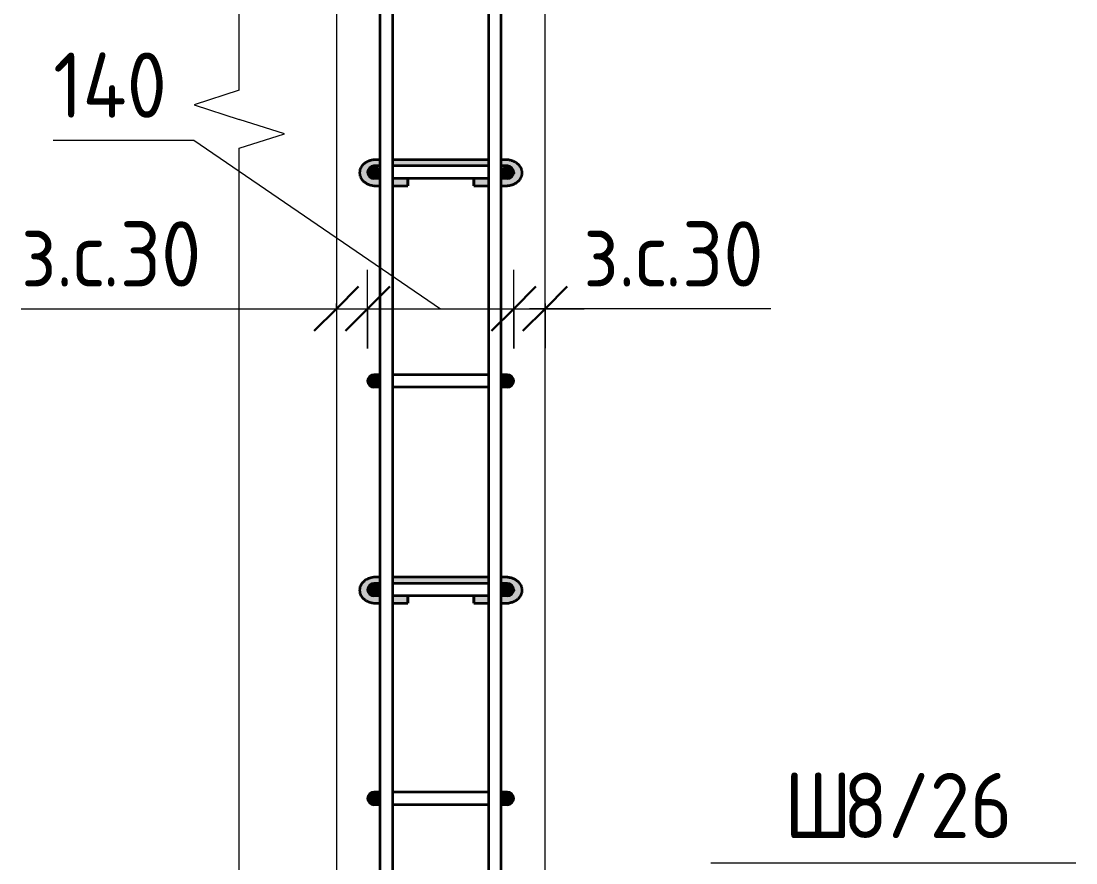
# Model space of a CAD drawing. Header units: millimetres. Extents: x 30199 to 68228, y -5153 to 33546.
# Drawn here: x 59214 to 60225, y 44 to 851 of the extents above; entities that cross this region are included whole.
import ezdxf

# ---------------------------------------------------------------- set-up
doc = ezdxf.new("R2010")
doc.units = ezdxf.units.MM
for name, color, linetype, lineweight in [('AA_Dim', 7, 'Continuous', 9), ('AA_Dim-25', 7, 'Continuous', 9), ('AA_Oformlenie', 7, 'Continuous', 9), ('AA_Vinoska', 7, 'Continuous', 9), ('AF_Stena_Опалубка', 253, 'Continuous', 20), ('KR_Armatura', 7, 'Continuous', 20), ('KR_Armatura_Tonkie', 7, 'Continuous', 20)]:
    doc.layers.add(name, color=color, linetype=linetype, lineweight=lineweight)
doc.styles.add('ISOCPEUR_1', font='isocpeur.TTF', dxfattribs={"width": 0.9, "height": 62.5})
doc.dimstyles.new('05_Округл_1мм__прозр_', dxfattribs={"dimscale": 304.8, "dimtxt": 62.672186, "dimasz": 0.139436, "dimexe": 0.123031, "dimexo": 0.082021, "dimgap": 0.008202, "dimtad": 1, "dimdec": 0, "dimdsep": 46, "dimtxsty": 'ISOCPEUR_1', "dimblk1": 'OBLIQUE', "dimblk2": 'OBLIQUE', "dimsah": 1, "dimcen": 0.09, "dimdle": 0.123031, "dimazin": 0, "dimtfac": 1, "dimtdec": 4, "dimtix": 1, "dimtmove": 1, "dimatfit": 3, "dimfxl": 1, "dimtvp": 1, "dimtolj": 1, "dimtzin": 0, "dimlwd": 18, "dimlwe": 18, "dimarcsym": 2})

# ---------------------------------------------------------------- blocks, each defined once
blk = doc.blocks.new('261_Шпилька массив _НесАрм_РабПлоск_ - 8 А240-V13-1-1 Армирование')
at = {"layer": 'KR_Armatura_Tonkie', "lineweight": 35}
for points in [[(-32746.9, 694.2), (-32746.9, 700), (-32749.2, 700.3), (-32749.2, 701.6), (-32750.6, 701.9), (-32750.8, 700.2), (-32753.1, 701.5), (-32754.1, 702.6), (-32754.5, 703.2), (-32755.2, 705.5), (-32755.1, 706.7), (-32754.7, 708.3), (-32753.8, 709.8), (-32752.7, 710.8), (-32751.6, 711.4), (-32750.1, 711.9), (-32748, 712), (-32746.9, 712), (-32746.9, 718), (-32753, 717), (-32755.8, 715.7), (-32759.4, 712.6), (-32761.7, 709.8), (-32762.9, 705.5), (-32761.7, 701.2), (-32758.2, 697.5), (-32752.8, 695), (-32750.1, 694.6)], [(-32623.1, 694.2), (-32616.9, 695.1), (-32611.7, 697.5), (-32608.3, 701.2), (-32607.1, 705.5), (-32608.3, 709.8), (-32610.7, 713.4), (-32615.6, 716.5), (-32623.1, 717.9), (-32623, 712), (-32619.5, 711.8), (-32617.9, 711), (-32616.3, 709.5), (-32615.6, 708.2), (-32615.3, 707.5), (-32615.2, 705.1), (-32615.6, 703.8), (-32616.3, 702.4), (-32617.6, 701.2), (-32618.1, 700.8), (-32619.5, 700.2), (-32619.8, 701.8), (-32621.1, 701.5), (-32621.1, 700), (-32623.1, 699.8), (-32623.1, 695)], [(-32746.9, 294.2), (-32746.9, 300), (-32749.2, 300.3), (-32749.2, 301.6), (-32750.6, 301.9), (-32750.8, 300.2), (-32753.1, 301.5), (-32754.1, 302.6), (-32754.5, 303.2), (-32755.2, 305.5), (-32755.1, 306.7), (-32754.6, 308.5), (-32753.8, 309.8), (-32752.7, 310.8), (-32751.6, 311.4), (-32750.1, 311.9), (-32748, 312), (-32746.9, 312), (-32746.9, 318), (-32753, 317), (-32755.8, 315.7), (-32759.4, 312.6), (-32761.7, 309.8), (-32762.9, 305.5), (-32761.7, 301.2), (-32758.2, 297.5), (-32752.8, 295), (-32750.1, 294.6)], [(-32623.1, 294.2), (-32616.9, 295.1), (-32611.7, 297.5), (-32608.3, 301.2), (-32607.1, 305.5), (-32608.3, 309.8), (-32610.7, 313.4), (-32615.6, 316.5), (-32623.1, 317.9), (-32623, 312), (-32619.5, 311.8), (-32617.9, 311), (-32616.3, 309.5), (-32615.6, 308.2), (-32615.3, 307.6), (-32615.2, 305.1), (-32615.6, 303.8), (-32616.3, 302.4), (-32617.6, 301.2), (-32618.1, 300.8), (-32619.5, 300.2), (-32619.8, 301.8), (-32621.1, 301.5), (-32621.1, 300), (-32623.1, 299.8), (-32623.1, 295)]]:
    blk.add_hatch(color=256, dxfattribs=at).paths.add_polyline_path(points)
h = blk.add_hatch(color=256, dxfattribs=at)
h.paths.add_polyline_path([(-32731.1, 712), (-32639.1, 712.1), (-32639.1, 718), (-32731.1, 717.8), (-32731.1, 712.8)])
h.paths.add_polyline_path([(-32623.1, 712), (-32623.1, 718), (-32627.1, 717.9), (-32627.1, 712), (-32623.1, 712)])
h.paths.add_polyline_path([(-32746.9, 712), (-32743.1, 712), (-32743.1, 718), (-32746.9, 717.9), (-32746.9, 713)])
h = blk.add_hatch(color=256, dxfattribs=at)
h.paths.add_polyline_path([(-32746.9, 693), (-32746.9, 694.2), (-32753, 695.1), (-32758.2, 697.5), (-32758.9, 697.9), (-32754.4, 694.7), (-32753, 694), (-32750.1, 693.5)])
h.paths.add_polyline_path([(-32749.6, 709.4), (-32749.2, 709.5), (-32749.5, 710.1), (-32749.6, 709.4)])
h = blk.add_hatch(color=256, dxfattribs=at)
h.paths.add_polyline_path([(-32623.1, 693), (-32615.5, 694.5), (-32610.7, 697.6), (-32608.3, 701.2), (-32611.7, 697.5), (-32617.2, 695), (-32623.1, 694.2), (-32623.1, 693.2)])
h.paths.add_polyline_path([(-32620.7, 709.3), (-32621.1, 710.4), (-32621.1, 709.4)])
h = blk.add_hatch(color=256, dxfattribs=at)
h.paths.add_polyline_path([(-32731.1, 694.2), (-32716.6, 694.2), (-32716.6, 700), (-32731.1, 699.8), (-32731.1, 694.6)])
h.paths.add_polyline_path([(-32743.1, 694.2), (-32743.2, 700), (-32746.9, 699.8), (-32746.9, 694.2)])
h = blk.add_hatch(color=256, dxfattribs=at)
h.paths.add_polyline_path([(-32639.1, 694.2), (-32639.1, 700), (-32653.4, 699.8), (-32653.4, 694.2)])
h.paths.add_polyline_path([(-32623.1, 694.2), (-32623.1, 700), (-32627.1, 699.7), (-32627.1, 694.2)])
h = blk.add_hatch(color=256, dxfattribs=at)
h.paths.add_polyline_path([(-32731.1, 693), (-32716.6, 693.2), (-32716.6, 694.2), (-32731.1, 694.2), (-32731.1, 693.1)])
h.paths.add_polyline_path([(-32743.1, 693), (-32743.1, 694.2), (-32746.9, 694.2), (-32746.9, 693)])
h = blk.add_hatch(color=256, dxfattribs=at)
h.paths.add_polyline_path([(-32627.1, 693), (-32623.1, 693.2), (-32623.1, 694.2), (-32627.1, 694.1), (-32627.1, 693.1)])
h.paths.add_polyline_path([(-32639.1, 693), (-32639.1, 694.2), (-32653.4, 694.2), (-32653.4, 693)])
h = blk.add_hatch(color=256, dxfattribs=at)
h.paths.add_polyline_path([(-32666, 312), (-32639.1, 312.1), (-32639.1, 318), (-32731.1, 317.8), (-32731.1, 312), (-32699.6, 312)])
h.paths.add_polyline_path([(-32746.9, 312), (-32743.1, 312), (-32743.1, 318), (-32746.9, 317.9), (-32746.9, 313)])
h.paths.add_polyline_path([(-32623.1, 312), (-32623.1, 318), (-32627.1, 317.9), (-32627.1, 312), (-32623.1, 312)])
h = blk.add_hatch(color=256, dxfattribs=at)
h.paths.add_polyline_path([(-32746.9, 293), (-32746.9, 294.2), (-32753, 295.1), (-32758.2, 297.5), (-32758.9, 297.9), (-32754.4, 294.7), (-32753, 294), (-32750.3, 293.6)])
h.paths.add_polyline_path([(-32749.6, 309.4), (-32749.2, 309.5), (-32749.5, 310.1), (-32749.6, 309.4)])
h = blk.add_hatch(color=256, dxfattribs=at)
h.paths.add_polyline_path([(-32623.1, 293), (-32615.5, 294.5), (-32610.7, 297.6), (-32608.3, 301.2), (-32611.7, 297.5), (-32616.9, 295.1), (-32623.1, 294.2), (-32623.1, 293.2)])
h.paths.add_polyline_path([(-32620.7, 309.3), (-32621.1, 310.4), (-32621.1, 309.4)])
h = blk.add_hatch(color=256, dxfattribs=at)
h.paths.add_polyline_path([(-32716.6, 294.2), (-32716.6, 300), (-32731.1, 299.8), (-32731.1, 294.2)])
h.paths.add_polyline_path([(-32746.9, 294.2), (-32743.1, 294.3), (-32743.2, 300), (-32746.9, 299.8), (-32746.9, 295)])
h = blk.add_hatch(color=256, dxfattribs=at)
h.paths.add_polyline_path([(-32746.9, 293), (-32743.1, 293.2), (-32743.1, 294.2), (-32746.9, 294.2), (-32746.9, 293.2)])
h.paths.add_polyline_path([(-32716.6, 293), (-32716.6, 294.2), (-32731.1, 294.2), (-32731.1, 293)])
h = blk.add_hatch(color=256, dxfattribs=at)
h.paths.add_polyline_path([(-32623.1, 294.2), (-32623.1, 300), (-32627.1, 299.7), (-32627.1, 294.2)])
h.paths.add_polyline_path([(-32653.4, 294.2), (-32639.1, 294.2), (-32639.1, 300), (-32653.4, 299.8), (-32653.4, 295)])
h = blk.add_hatch(color=256, dxfattribs=at)
h.paths.add_polyline_path([(-32639.1, 293), (-32639.1, 294.2), (-32653.4, 294.2), (-32653.4, 293)])
h.paths.add_polyline_path([(-32623.1, 293), (-32623.1, 294.2), (-32627.1, 294.1), (-32627.1, 293)])
for p, q in [((-32743.1, 718), (-32746.9, 718)), ((-32639.1, 718), (-32731.1, 718)), ((-32623.1, 718), (-32627.1, 718)), ((-32749.5, 709.7), (-32749.2, 709.8)), ((-32716.6, 699.8), (-32716.6, 694.2)), ((-32716.6, 693.2), (-32716.6, 699.8)), ((-32653.4, 699.8), (-32653.4, 693.2)), ((-32653.4, 694.2), (-32653.4, 699.8)), ((-32746.9, 693), (-32743.1, 693)), ((-32731.1, 693), (-32716.6, 693)), ((-32716.6, 694.2), (-32716.6, 693)), ((-32653.4, 693), (-32653.4, 694.2)), ((-32653.4, 693), (-32639.1, 693)), ((-32627.1, 693), (-32623.1, 693)), ((-32743.1, 318), (-32746.9, 318)), ((-32639.1, 318), (-32731.1, 318)), ((-32623.1, 318), (-32627.1, 318)), ((-32749.5, 309.7), (-32749.2, 309.8)), ((-32716.6, 299.8), (-32716.6, 294.2)), ((-32716.6, 293.7), (-32716.6, 299.8)), ((-32716.6, 294.2), (-32716.6, 293)), ((-32716.6, 293.2), (-32716.6, 293.6)), ((-32653.4, 299.8), (-32653.4, 293.7)), ((-32653.4, 294.2), (-32653.4, 299.8)), ((-32653.4, 293), (-32653.4, 294.2)), ((-32653.4, 293.6), (-32653.4, 293.2)), ((-32746.9, 293), (-32743.1, 293)), ((-32731.1, 293), (-32716.6, 293)), ((-32653.4, 293), (-32639.1, 293)), ((-32627.1, 293), (-32623.1, 293))]:
    blk.add_line(p, q, dxfattribs=at)
at = {"layer": 'KR_Armatura_Tonkie', "lineweight": 35, "flags": 128}
for points in [[(-32746.9, 718), (-32747.5, 718), (-32748.1, 718), (-32748.7, 717.9), (-32749.3, 717.9), (-32749.9, 717.8), (-32750.4, 717.7), (-32751, 717.6), (-32751.6, 717.5), (-32752.2, 717.3), (-32752.7, 717.2), (-32753.3, 717), (-32753.8, 716.8), (-32754.4, 716.6), (-32754.9, 716.4), (-32755.4, 716.1), (-32755.9, 715.9), (-32756.4, 715.6), (-32756.9, 715.3), (-32757.4, 715), (-32757.9, 714.7), (-32758.3, 714.3), (-32758.7, 714), (-32759.2, 713.6), (-32759.6, 713.2), (-32760, 712.8), (-32760.3, 712.4), (-32760.7, 711.9), (-32761, 711.5), (-32761.3, 711), (-32761.6, 710.5), (-32761.8, 710), (-32762.1, 709.5), (-32762.3, 709), (-32762.5, 708.4), (-32762.6, 707.9), (-32762.7, 707.3), (-32762.8, 706.8), (-32762.9, 706.2), (-32762.9, 705.7), (-32762.9, 705.5)], [(-32607.1, 705.5), (-32607.1, 706.1), (-32607.1, 706.6), (-32607.2, 707.2), (-32607.3, 707.7), (-32607.5, 708.3), (-32607.6, 708.8), (-32607.8, 709.4), (-32608, 709.9), (-32608.3, 710.4), (-32608.6, 710.9), (-32608.9, 711.3), (-32609.2, 711.8), (-32609.5, 712.2), (-32609.9, 712.7), (-32610.3, 713.1), (-32610.7, 713.5), (-32611.1, 713.9), (-32611.5, 714.2), (-32612, 714.6), (-32612.4, 714.9), (-32612.9, 715.2), (-32613.4, 715.5), (-32613.9, 715.8), (-32614.4, 716), (-32614.9, 716.3), (-32615.5, 716.5), (-32616, 716.7), (-32616.5, 716.9), (-32617.1, 717.1), (-32617.7, 717.3), (-32618.2, 717.4), (-32618.8, 717.5), (-32619.4, 717.7), (-32620, 717.8), (-32620.5, 717.8), (-32621.1, 717.9), (-32621.7, 717.9), (-32622.3, 718), (-32622.9, 718), (-32623.1, 718)], [(-32762.9, 705.5), (-32762.9, 704.9), (-32762.8, 704.4), (-32762.8, 703.8), (-32762.6, 703.3), (-32762.5, 702.7), (-32762.3, 702.2), (-32762.1, 701.7), (-32761.9, 701.1), (-32761.7, 700.6), (-32761.4, 700.1), (-32761.1, 699.7), (-32760.8, 699.2), (-32760.4, 698.8), (-32760.1, 698.3), (-32759.7, 697.9), (-32759.3, 697.5), (-32758.9, 697.2), (-32758.4, 696.8), (-32758, 696.5), (-32757.5, 696.1), (-32757, 695.8), (-32756.6, 695.5), (-32756.1, 695.2), (-32755.6, 695), (-32755, 694.7), (-32754.5, 694.5), (-32754, 694.3), (-32753.4, 694.1), (-32752.9, 693.9), (-32752.3, 693.7), (-32751.7, 693.6), (-32751.2, 693.5), (-32750.6, 693.3), (-32750, 693.3), (-32749.4, 693.2), (-32748.8, 693.1), (-32748.2, 693.1), (-32747.7, 693), (-32747.1, 693), (-32746.9, 693)], [(-32749.4, 701.3), (-32749.8, 701.3), (-32750.1, 701.4), (-32750.4, 701.5)], [(-32623.1, 693), (-32622.5, 693), (-32621.9, 693.1), (-32621.3, 693.1), (-32620.7, 693.2), (-32620.1, 693.2), (-32619.5, 693.3), (-32618.9, 693.4), (-32618.4, 693.6), (-32617.8, 693.7), (-32617.2, 693.9), (-32616.7, 694), (-32616.1, 694.2), (-32615.6, 694.4), (-32615.1, 694.7), (-32614.5, 694.9), (-32614, 695.2), (-32613.5, 695.4), (-32613, 695.7), (-32612.6, 696), (-32612.1, 696.4), (-32611.6, 696.7), (-32611.2, 697.1), (-32610.8, 697.4), (-32610.4, 697.8), (-32610, 698.2), (-32609.6, 698.7), (-32609.3, 699.1), (-32609, 699.5), (-32608.7, 700), (-32608.4, 700.5), (-32608.1, 701), (-32607.9, 701.5), (-32607.7, 702), (-32607.5, 702.6), (-32607.4, 703.1), (-32607.2, 703.7), (-32607.1, 704.2), (-32607.1, 704.8), (-32607.1, 705.4), (-32607.1, 705.5)], [(-32619.8, 701.5), (-32620.1, 701.4), (-32620.4, 701.3), (-32620.8, 701.2), (-32621.1, 701.2)], [(-32615.1, 705.5), (-32615.1, 705.4), (-32615.1, 705.3), (-32615.1, 705.2), (-32615.1, 705), (-32615.1, 704.9), (-32615.2, 704.8)], [(-32615.1, 705.8), (-32615.1, 705.6), (-32615.1, 705.5), (-32615.1, 705.5)], [(-32746.9, 318), (-32747.5, 318), (-32748.1, 318), (-32748.7, 317.9), (-32749.3, 317.9), (-32749.9, 317.8), (-32750.4, 317.7), (-32751, 317.6), (-32751.6, 317.5), (-32752.2, 317.3), (-32752.7, 317.2), (-32753.3, 317), (-32753.8, 316.8), (-32754.4, 316.6), (-32754.9, 316.4), (-32755.4, 316.1), (-32755.9, 315.9), (-32756.4, 315.6), (-32756.9, 315.3), (-32757.4, 315), (-32757.9, 314.7), (-32758.3, 314.3), (-32758.7, 314), (-32759.2, 313.6), (-32759.6, 313.2), (-32760, 312.8), (-32760.3, 312.4), (-32760.7, 311.9), (-32761, 311.5), (-32761.3, 311), (-32761.6, 310.5), (-32761.8, 310), (-32762.1, 309.5), (-32762.3, 309), (-32762.5, 308.4), (-32762.6, 307.9), (-32762.7, 307.3), (-32762.8, 306.8), (-32762.9, 306.2), (-32762.9, 305.7), (-32762.9, 305.5)], [(-32607.1, 305.5), (-32607.1, 306.1), (-32607.1, 306.6), (-32607.2, 307.2), (-32607.3, 307.7), (-32607.5, 308.3), (-32607.6, 308.8), (-32607.8, 309.4), (-32608, 309.9), (-32608.3, 310.4), (-32608.6, 310.9), (-32608.9, 311.3), (-32609.2, 311.8), (-32609.5, 312.2), (-32609.9, 312.7), (-32610.3, 313.1), (-32610.7, 313.5), (-32611.1, 313.9), (-32611.5, 314.2), (-32612, 314.6), (-32612.4, 314.9), (-32612.9, 315.2), (-32613.4, 315.5), (-32613.9, 315.8), (-32614.4, 316), (-32614.9, 316.3), (-32615.5, 316.5), (-32616, 316.7), (-32616.5, 316.9), (-32617.1, 317.1), (-32617.7, 317.3), (-32618.2, 317.4), (-32618.8, 317.5), (-32619.4, 317.7), (-32620, 317.8), (-32620.5, 317.8), (-32621.1, 317.9), (-32621.7, 317.9), (-32622.3, 318), (-32622.9, 318), (-32623.1, 318)], [(-32762.9, 305.5), (-32762.9, 304.9), (-32762.8, 304.4), (-32762.8, 303.8), (-32762.6, 303.3), (-32762.5, 302.7), (-32762.3, 302.2), (-32762.1, 301.7), (-32761.9, 301.1), (-32761.7, 300.6), (-32761.4, 300.1), (-32761.1, 299.7), (-32760.8, 299.2), (-32760.4, 298.8), (-32760.1, 298.3), (-32759.7, 297.9), (-32759.3, 297.5), (-32758.9, 297.2), (-32758.4, 296.8), (-32758, 296.5), (-32757.5, 296.1), (-32757, 295.8), (-32756.6, 295.5), (-32756.1, 295.2), (-32755.6, 295), (-32755, 294.7), (-32754.5, 294.5), (-32754, 294.3), (-32753.4, 294.1), (-32752.9, 293.9), (-32752.3, 293.7), (-32751.7, 293.6), (-32751.2, 293.5), (-32750.6, 293.3), (-32750, 293.3), (-32749.4, 293.2), (-32748.8, 293.1), (-32748.2, 293.1), (-32747.7, 293), (-32747.1, 293), (-32746.9, 293)], [(-32623.1, 293), (-32622.5, 293), (-32621.9, 293.1), (-32621.3, 293.1), (-32620.7, 293.2), (-32620.1, 293.2), (-32619.5, 293.3), (-32618.9, 293.4), (-32618.4, 293.6), (-32617.8, 293.7), (-32617.2, 293.9), (-32616.7, 294), (-32616.1, 294.2), (-32615.6, 294.4), (-32615.1, 294.7), (-32614.5, 294.9), (-32614, 295.2), (-32613.5, 295.4), (-32613, 295.7), (-32612.6, 296), (-32612.1, 296.4), (-32611.6, 296.7), (-32611.2, 297.1), (-32610.8, 297.4), (-32610.4, 297.8), (-32610, 298.2), (-32609.6, 298.7), (-32609.3, 299.1), (-32609, 299.5), (-32608.7, 300), (-32608.4, 300.5), (-32608.1, 301), (-32607.9, 301.5), (-32607.7, 302), (-32607.5, 302.6), (-32607.4, 303.1), (-32607.2, 303.7), (-32607.1, 304.2), (-32607.1, 304.8), (-32607.1, 305.4), (-32607.1, 305.5)], [(-32615.1, 305.5), (-32615.1, 305.4), (-32615.1, 305.3), (-32615.1, 305.2), (-32615.1, 305), (-32615.1, 304.9), (-32615.2, 304.8)], [(-32615.1, 305.8), (-32615.1, 305.6), (-32615.1, 305.5), (-32615.1, 305.5)], [(-32749.4, 301.3), (-32749.8, 301.3), (-32750.1, 301.4), (-32750.4, 301.5)], [(-32619.8, 301.5), (-32620.1, 301.4), (-32620.4, 301.3), (-32620.8, 301.2), (-32621.1, 301.2)]]:
    blk.add_lwpolyline(points, dxfattribs=at)
blk = doc.blocks.new('011_Прямоугольник обрыва _ЭлУзла_ - 011_Прямоугольник обрыва _ЭлУзла_-4150616-1-1 Армирование')
at = {"layer": 'AA_Oformlenie'}
for p, q in [((-32878.2, 784.7), (-32878.2, 2150)), ((-32878.2, -2002.1), (-32878.2, 729.1))]:
    blk.add_line(p, q, dxfattribs=at)
blk = doc.blocks.new('DIMBLOCK69-1-1 Армирование')
at = {"layer": 'AA_Dim-25', "lineweight": 18}
for p, q in [((59545.8, 537), (59545.8, 612.6)), ((59515.9, 580.2), (59515.9, 537.6)), ((59515.9, 575.1), (59515.9, 580.2)), ((59213.6, 575.1), (59418.4, 575.1)), ((59418.4, 575.1), (59530.8, 575.1)), ((59478.4, 575.1), (59545.8, 575.1)), ((59545.8, 575.1), (59545.8, 537))]:
    blk.add_line(p, q, dxfattribs=at)
at = {"layer": 'AA_Dim-25', "lineweight": 30}
for p, q in [((59515.9, 575.1), (59537.2, 596.4)), ((59545.8, 575.1), (59567, 596.4)), ((59515.9, 575.1), (59494.7, 553.9)), ((59545.8, 575.1), (59524.5, 553.9))]:
    blk.add_line(p, q, dxfattribs=at)
at = {"layer": 'AA_Dim-25', "color": 0, "lineweight": 18, "insert": (59213.6, 659), "char_height": 62.5, "width": 215.687, "attachment_point": 1, "line_spacing_factor": 1.135194, "style": 'ISOCPEUR_1'}
blk.add_mtext('з.с.30', dxfattribs=at)
blk = doc.blocks.new('_Oblique')
at = {"color": 0, "linetype": 'ByBlock', "lineweight": -2}
blk.add_line((-0.5, -0.5), (0.5, 0.5), dxfattribs=at)
blk = doc.blocks.new('DIMBLOCK70-1-1 Армирование')
at = {"layer": 'AA_Dim-25', "lineweight": 18}
for p, q in [((59244.4, 736.8), (59379.3, 736.8)), ((59379.3, 736.8), (59615.8, 575.1)), ((59545.8, 537), (59545.8, 612.6)), ((59685.9, 537), (59685.9, 612.6)), ((59545.8, 575.1), (59685.9, 575.1)), ((59545.8, 575.1), (59545.8, 537)), ((59685.9, 575.1), (59685.9, 537))]:
    blk.add_line(p, q, dxfattribs=at)
at = {"layer": 'AA_Dim-25', "lineweight": 30}
for p, q in [((59545.8, 575.1), (59567, 596.4)), ((59685.9, 575.1), (59707.1, 596.4)), ((59545.8, 575.1), (59524.5, 553.9)), ((59685.9, 575.1), (59664.6, 553.9))]:
    blk.add_line(p, q, dxfattribs=at)
at = {"layer": 'AA_Dim-25', "color": 0, "lineweight": 18, "insert": (59244.4, 820.7), "char_height": 62.5, "width": 131.966, "attachment_point": 1, "line_spacing_factor": 1.135194, "style": 'ISOCPEUR_1'}
blk.add_mtext('140', dxfattribs=at)
blk = doc.blocks.new('DIMBLOCK71-1-1 Армирование')
at = {"layer": 'AA_Dim-25', "lineweight": 18}
for p, q in [((59685.9, 537), (59685.9, 612.6)), ((59715.9, 580.2), (59715.9, 537.6)), ((59715.9, 575.1), (59715.9, 580.2)), ((59685.9, 575.1), (59753.4, 575.1)), ((59685.9, 575.1), (59685.9, 537)), ((59727.5, 575.1), (59700.9, 575.1)), ((59932.2, 575.1), (59727.5, 575.1))]:
    blk.add_line(p, q, dxfattribs=at)
at = {"layer": 'AA_Dim-25', "lineweight": 30}
for p, q in [((59685.9, 575.1), (59707.1, 596.4)), ((59715.9, 575.1), (59737.2, 596.4)), ((59685.9, 575.1), (59664.6, 553.9)), ((59715.9, 575.1), (59694.7, 553.9))]:
    blk.add_line(p, q, dxfattribs=at)
at = {"layer": 'AA_Dim-25', "color": 0, "lineweight": 18, "insert": (59752.5, 659), "char_height": 62.5, "width": 215.687, "attachment_point": 1, "line_spacing_factor": 1.135194, "style": 'ISOCPEUR_1'}
blk.add_mtext('з.с.30', dxfattribs=at)
blk = doc.blocks.new('042_М_Арматуры - Диам длина поз _ Комментарий-3662934-1-1 Армирование')
at = {"layer": 'AA_Vinoska'}
blk.add_line((-32051.3, -2790.4), (-31701.3, -2790.4), dxfattribs=at)

msp = doc.modelspace()

# ---------------------------------------------------------------- hatches: boundary and pattern name
at = {"layer": 'KR_Armatura'}
h = msp.add_hatch(color=256, dxfattribs=at)
edge = h.paths.add_edge_path()
edge.add_arc((59551.7551, 706.0002), 6, 0, 360)
for points in [[(59551.7551, 700.0002), (59556.9513, 703.0002), (59556.9513, 709.0002), (59551.7551, 712.0002), (59546.559, 709.0002), (59546.559, 703.0002), (59550.9125, 700.4867)], [(59679.8765, 700.0002), (59685.0726, 703.0002), (59685.0726, 709.0002), (59679.8765, 712.0002), (59674.6803, 709.0002), (59674.6803, 703.0002)], [(59551.7551, 500.0002), (59556.9513, 503.0002), (59556.9513, 509.0002), (59551.7551, 512.0002), (59546.559, 509.0002), (59546.559, 503.0002)], [(59679.8765, 500.0002), (59685.0726, 503.0002), (59685.0726, 509.0002), (59679.8765, 512.0002), (59674.6803, 509.0002), (59674.6803, 503.0002)], [(59551.7551, 300.0002), (59556.9513, 303.0002), (59556.9513, 309.0002), (59551.7551, 312.0002), (59546.559, 309.0002), (59546.559, 303.0002), (59550.9125, 300.4867)], [(59679.8765, 300.0002), (59685.0726, 303.0002), (59685.0726, 309.0002), (59679.8765, 312.0002), (59674.6803, 309.0002), (59674.6803, 303.0002)], [(59551.7551, 100.0002), (59556.9513, 103.0002), (59556.9513, 109.0002), (59551.7551, 112.0002), (59546.559, 109.0002), (59546.559, 103.0002)], [(59679.8765, 100.0002), (59685.0726, 103.0002), (59685.0726, 109.0002), (59679.8765, 112.0002), (59674.6803, 109.0002), (59674.6803, 103.0002)]]:
    msp.add_hatch(color=256, dxfattribs=at).paths.add_polyline_path(points)
h = msp.add_hatch(color=256, dxfattribs=at)
edge = h.paths.add_edge_path()
edge.add_arc((59679.8765, 706.0002), 6, 0, 360)
h = msp.add_hatch(color=256, dxfattribs=at)
edge = h.paths.add_edge_path()
edge.add_arc((59551.7551, 506.0002), 6, 0, 360)
h = msp.add_hatch(color=256, dxfattribs=at)
edge = h.paths.add_edge_path()
edge.add_arc((59679.8765, 506.0002), 6, 0, 360)
h = msp.add_hatch(color=256, dxfattribs=at)
edge = h.paths.add_edge_path()
edge.add_arc((59551.7551, 306.0002), 6, 0, 360)
h = msp.add_hatch(color=256, dxfattribs=at)
edge = h.paths.add_edge_path()
edge.add_arc((59679.8765, 306.0002), 6, 0, 360)
h = msp.add_hatch(color=256, dxfattribs=at)
edge = h.paths.add_edge_path()
edge.add_arc((59551.7551, 106.0002), 6, 0, 360)
h = msp.add_hatch(color=256, dxfattribs=at)
edge = h.paths.add_edge_path()
edge.add_arc((59679.8765, 106.0002), 6, 0, 360)

# ---------------------------------------------------------------- linework, layer by layer
at = {"layer": 'AA_Vinoska'}
for p, q in [((59422.755, 784.7421), (59379.4299, 770.6649)), ((59379.4299, 770.6649), (59422.755, 756.5877)), ((59466.0562, 742.8377), (59422.755, 756.5877)), ((59422.755, 729.0877), (59466.0562, 742.8377))]:
    msp.add_line(p, q, dxfattribs=at)
at = {"layer": 'AF_Stena_Опалубка'}
for p, q in [((59515.9112, 1330), (59515.9112, -2950)), ((59715.9112, -2950), (59715.9112, 1330))]:
    msp.add_line(p, q, dxfattribs=at)
at = {"layer": 'KR_Armatura'}
for p, q in [((59551.7551, 712.0002), (59546.559, 709.0002)), ((59546.559, 709.0002), (59546.559, 703.0002)), ((59556.9513, 709.0002), (59551.7551, 712.0002)), ((59556.9513, 703.0002), (59556.9513, 709.0002)), ((59679.8765, 712.0002), (59674.6803, 709.0002)), ((59674.6803, 709.0002), (59674.6803, 703.0002)), ((59685.0726, 709.0002), (59679.8765, 712.0002)), ((59685.0726, 703.0002), (59685.0726, 709.0002)), ((59546.559, 703.0002), (59550.9125, 700.4867)), ((59550.9125, 700.4867), (59551.7551, 700.0002)), ((59551.7551, 700.0002), (59556.9513, 703.0002)), ((59674.6803, 703.0002), (59679.8765, 700.0002)), ((59679.8765, 700.0002), (59685.0726, 703.0002)), ((59551.7551, 512.0002), (59546.559, 509.0002)), ((59546.559, 509.0002), (59546.559, 503.0002)), ((59556.9513, 509.0002), (59551.7551, 512.0002)), ((59556.9513, 503.0002), (59556.9513, 509.0002)), ((59679.8765, 512.0002), (59674.6803, 509.0002)), ((59674.6803, 509.0002), (59674.6803, 503.0002)), ((59685.0726, 509.0002), (59679.8765, 512.0002)), ((59685.0726, 503.0002), (59685.0726, 509.0002)), ((59546.559, 503.0002), (59551.7551, 500.0002)), ((59551.7551, 500.0002), (59556.9513, 503.0002)), ((59674.6803, 503.0002), (59679.8765, 500.0002)), ((59679.8765, 500.0002), (59685.0726, 503.0002)), ((59551.7551, 312.0002), (59546.559, 309.0002)), ((59546.559, 309.0002), (59546.559, 303.0002)), ((59556.9513, 309.0002), (59551.7551, 312.0002)), ((59556.9513, 303.0002), (59556.9513, 309.0002)), ((59679.8765, 312.0002), (59674.6803, 309.0002)), ((59674.6803, 309.0002), (59674.6803, 303.0002)), ((59685.0726, 309.0002), (59679.8765, 312.0002)), ((59685.0726, 303.0002), (59685.0726, 309.0002)), ((59546.559, 303.0002), (59550.9125, 300.4867)), ((59550.9125, 300.4867), (59551.7551, 300.0002)), ((59551.7551, 300.0002), (59556.9513, 303.0002)), ((59674.6803, 303.0002), (59679.8765, 300.0002)), ((59679.8765, 300.0002), (59685.0726, 303.0002)), ((59551.7551, 112.0002), (59546.559, 109.0002)), ((59556.9513, 109.0002), (59551.7551, 112.0002)), ((59679.8765, 112.0002), (59674.6803, 109.0002)), ((59685.0726, 109.0002), (59679.8765, 112.0002)), ((59546.559, 109.0002), (59546.559, 103.0002)), ((59546.559, 103.0002), (59551.7551, 100.0002)), ((59551.7551, 100.0002), (59556.9513, 103.0002)), ((59556.9513, 103.0002), (59556.9513, 109.0002)), ((59674.6803, 109.0002), (59674.6803, 103.0002)), ((59674.6803, 103.0002), (59679.8765, 100.0002)), ((59679.8765, 100.0002), (59685.0726, 103.0002)), ((59685.0726, 103.0002), (59685.0726, 109.0002))]:
    msp.add_line(p, q, dxfattribs=at)
for centre in [(59551.7551, 706.0002), (59679.8765, 706.0002), (59551.7551, 506.0002), (59679.8765, 506.0002), (59551.7551, 306.0002), (59679.8765, 306.0002), (59551.7551, 106.0002), (59679.8765, 106.0002)]:
    msp.add_circle(centre, 6, dxfattribs=at)
at = {"layer": 'KR_Armatura_Tonkie', "lineweight": 35}
for p, q in [((59557.9112, -2950), (59557.9112, 1322)), ((59569.9112, -2942), (59569.9112, 1322)), ((59569.9112, -2942), (59569.9112, 1322)), ((59661.9112, -2942), (59661.9112, 1322)), ((59661.9112, -2942), (59661.9112, 1322)), ((59673.9112, -2942), (59673.9112, 1322)), ((59557.9112, 712.0002), (59557.9112, 900.0002)), ((59673.9112, 712.0002), (59673.9112, 900.0002)), ((59557.7335, 712.0002), (59551.7551, 712.0002)), ((59558.2179, 712.0002), (59557.7335, 712.0002)), ((59587.7551, 712.0002), (59569.9021, 712.0002)), ((59643.8765, 712.0002), (59587.7551, 712.0002)), ((59661.8765, 712.0002), (59643.8765, 712.0002)), ((59674.0705, 712.0002), (59673.4137, 712.0002)), ((59679.8765, 712.0002), (59674.0705, 712.0002)), ((59557.7335, 700.0002), (59551.7551, 700.0002)), ((59558.2179, 700.0002), (59557.7335, 700.0002)), ((59557.9112, 512.0002), (59557.9112, 700.0002)), ((59587.7551, 700.0002), (59569.9021, 700.0002)), ((59643.8765, 700.0002), (59587.7551, 700.0002)), ((59661.8765, 700.0002), (59643.8765, 700.0002)), ((59674.0705, 700.0002), (59673.4137, 700.0002)), ((59673.9112, 512.0002), (59673.9112, 700.0002)), ((59679.8765, 700.0002), (59674.0705, 700.0002)), ((59557.7335, 512.0002), (59551.7551, 512.0002)), ((59558.2179, 512.0002), (59557.7335, 512.0002)), ((59587.7551, 512.0002), (59569.9021, 512.0002)), ((59643.8765, 512.0002), (59587.7551, 512.0002)), ((59661.8765, 512.0002), (59643.8765, 512.0002)), ((59674.0705, 512.0002), (59673.4137, 512.0002)), ((59679.8765, 512.0002), (59674.0705, 512.0002)), ((59557.7335, 500.0002), (59551.7551, 500.0002)), ((59558.2179, 500.0002), (59557.7335, 500.0002)), ((59557.9112, 312.0002), (59557.9112, 500.0002)), ((59587.7551, 500.0002), (59569.9021, 500.0002)), ((59643.8765, 500.0002), (59587.7551, 500.0002)), ((59661.8765, 500.0002), (59643.8765, 500.0002)), ((59674.0705, 500.0002), (59673.4137, 500.0002)), ((59673.9112, 312.0002), (59673.9112, 500.0002)), ((59679.8765, 500.0002), (59674.0705, 500.0002)), ((59557.7335, 312.0002), (59551.7551, 312.0002)), ((59558.2179, 312.0002), (59557.7335, 312.0002)), ((59587.7551, 312.0002), (59569.9021, 312.0002)), ((59643.8765, 312.0002), (59587.7551, 312.0002)), ((59661.8765, 312.0002), (59643.8765, 312.0002)), ((59674.0705, 312.0002), (59673.4137, 312.0002)), ((59679.8765, 312.0002), (59674.0705, 312.0002)), ((59557.7335, 300.0002), (59551.7551, 300.0002)), ((59558.2179, 300.0002), (59557.7335, 300.0002)), ((59557.9112, 112.0002), (59557.9112, 300.0002)), ((59587.7551, 300.0002), (59569.9021, 300.0002)), ((59643.8765, 300.0002), (59587.7551, 300.0002)), ((59661.8765, 300.0002), (59643.8765, 300.0002)), ((59674.0705, 300.0002), (59673.4137, 300.0002)), ((59673.9112, 112.0002), (59673.9112, 300.0002)), ((59679.8765, 300.0002), (59674.0705, 300.0002)), ((59557.7335, 112.0002), (59551.7551, 112.0002)), ((59558.2179, 112.0002), (59557.7335, 112.0002)), ((59587.7551, 112.0002), (59569.9021, 112.0002)), ((59643.8765, 112.0002), (59587.7551, 112.0002)), ((59661.8765, 112.0002), (59643.8765, 112.0002)), ((59674.0705, 112.0002), (59673.4137, 112.0002)), ((59679.8765, 112.0002), (59674.0705, 112.0002)), ((59557.7335, 100.0002), (59551.7551, 100.0002)), ((59558.2179, 100.0002), (59557.7335, 100.0002)), ((59557.9112, -87.9998), (59557.9112, 100.0002)), ((59587.7551, 100.0002), (59569.9021, 100.0002)), ((59643.8765, 100.0002), (59587.7551, 100.0002)), ((59661.8765, 100.0002), (59643.8765, 100.0002)), ((59674.0705, 100.0002), (59673.4137, 100.0002)), ((59673.9112, -87.9998), (59673.9112, 100.0002)), ((59679.8765, 100.0002), (59674.0705, 100.0002))]:
    msp.add_line(p, q, dxfattribs=at)
for centre, start, end in [((59551.7551, 706.0002), 90, 270), ((59679.8765, 706.0002), 270, 90), ((59551.7551, 506.0002), 90, 270), ((59679.8765, 506.0002), 270, 90), ((59551.7551, 306.0002), 90, 270), ((59679.8765, 306.0002), 270, 90), ((59551.7551, 106.0002), 90, 270), ((59679.8765, 106.0002), 270, 90)]:
    msp.add_arc(centre, 6, start, end, dxfattribs=at)

# ---------------------------------------------------------------- block references
at = {"layer": 'AA_Oformlenie'}
msp.add_blockref('011_Прямоугольник обрыва _ЭлУзла_ - 011_Прямоугольник обрыва _ЭлУзла_-4150616-1-1 Армирование', (92300.9728, 0), dxfattribs=at)
at = {"layer": 'AA_Vinoska'}
msp.add_blockref('042_М_Арматуры - Диам длина поз _ Комментарий-3662934-1-1 Армирование', (91925.9601, 2834.6189), dxfattribs=at)
at = {"layer": 'KR_Armatura_Tonkie', "lineweight": 35}
msp.add_blockref('261_Шпилька массив _НесАрм_РабПлоск_ - 8 А240-V13-1-1 Армирование', (92300.9728, 0), dxfattribs=at)

# ---------------------------------------------------------------- texts
at = {"layer": 'AA_Vinoska', "char_height": 62.5, "attachment_point": 1, "style": 'ISOCPEUR_1'}
for s, insert, width in [('\\fISOCPEUR|b0|i0|c204|p34|;\\W.9;Ш', (59945.0816, 130.4759), 68.544281), ('8/26', (60001.6363, 130.4759), 194.810062)]:
    msp.add_mtext(s, dxfattribs=dict(at, insert=insert, width=width))

# ---------------------------------------------------------------- dimensions: what is measured, and where the dimension line sits
at = {"layer": 'AA_Dim', "lineweight": 18}
for base, p1, p2, override, picture, middle in [((59685.8765, 575.1167), (59545.7551, 512.0002), (59685.8765, 512.0002), {"dimpost": '<>', "dimfxl": 140.121378}, 'DIMBLOCK70-1-1 Армирование', (59310.3442, 779.0646)), ((59545.7551, 575.1167), (59515.9112, 605.1687), (59545.7551, 512.0002), {"dimpost": 'з.с.<>', "dimfxl": 97.831646}, 'DIMBLOCK69-1-1 Армирование', (59321.485, 617.3699)), ((59715.9112, 575.1167), (59685.8765, 512.0002), (59715.9112, 605.1687), {"dimpost": 'з.с.<>', "dimfxl": 97.89004}, 'DIMBLOCK71-1-1 Армирование', (59860.3089, 617.3699))]:
    dim = msp.add_linear_dim(base=base, p1=p1, p2=p2, dimstyle='05_Округл_1мм__прозр_', override=override, dxfattribs=at)
    dim.commit()
    dim.dimension.update_dxf_attribs({"geometry": picture, "text_midpoint": middle, "dimtype": 160})

doc.saveas('drawing.dxf')
